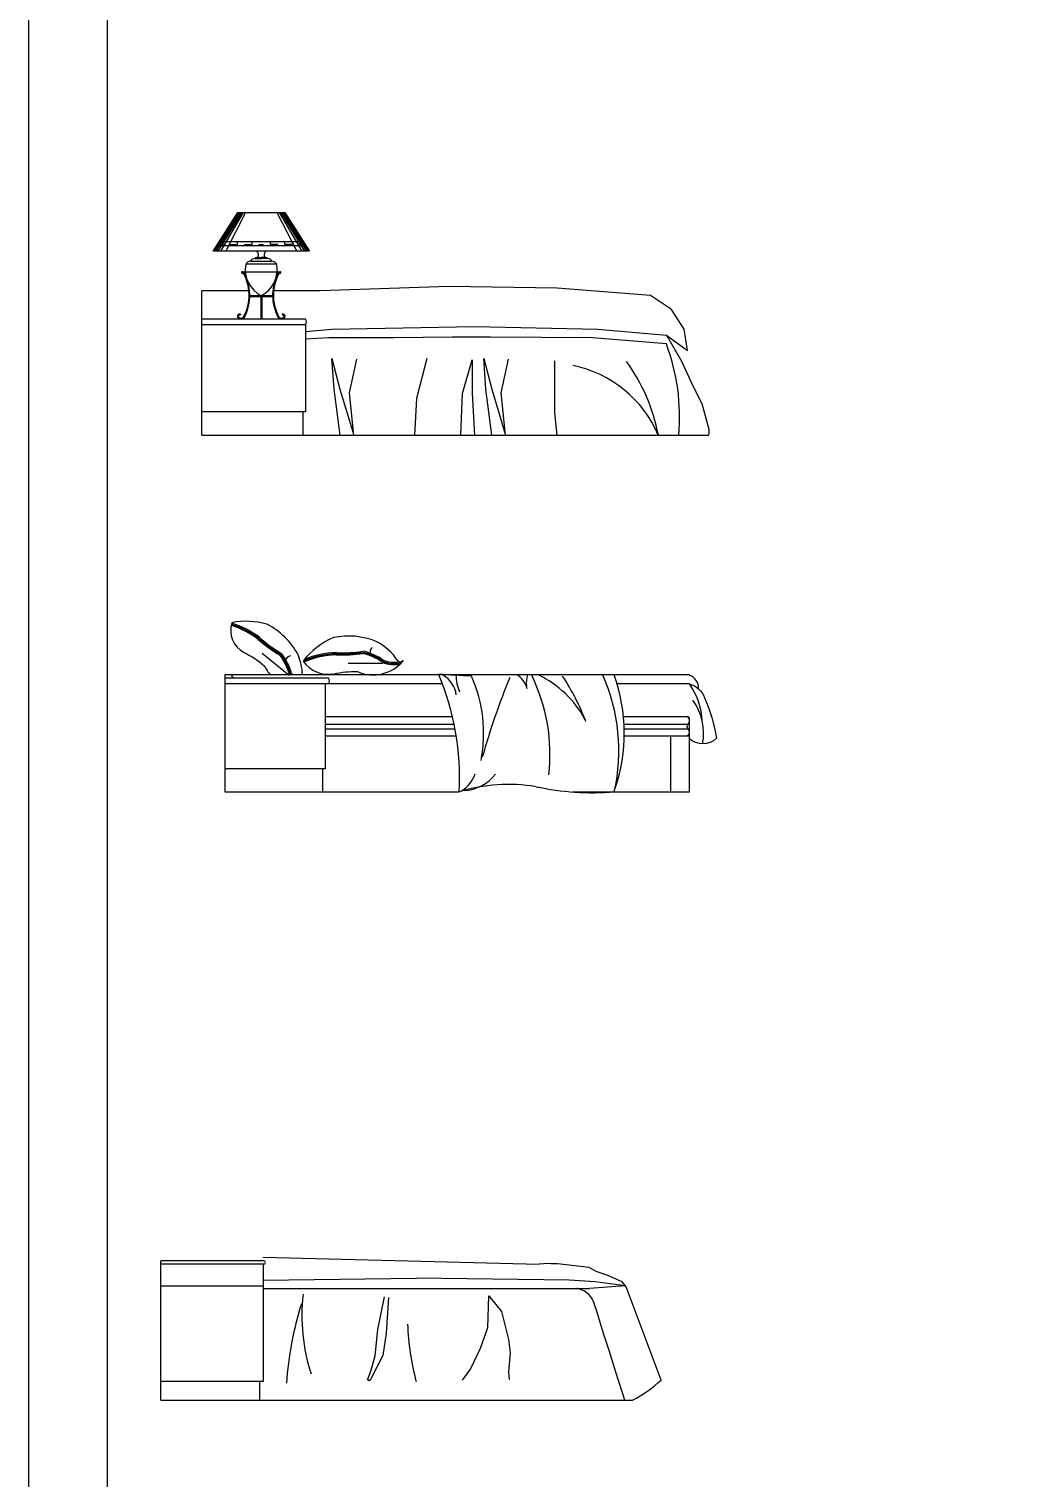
# Model space of a CAD drawing. Header units: inches. Extents: x 4.1 to 46.6, y 13.1 to 37.9.
# Drawn here: x 4.14 to 8.41, y 25.42 to 31.66 of the extents above; entities that cross this region are included whole.
import ezdxf

# ---------------------------------------------------------------- set-up
doc = ezdxf.new("R2010")
doc.units = ezdxf.units.IN
doc.header["$MEASUREMENT"] = 0
for name, color, linetype in [('02', 2, 'Continuous'), ('1', 1, 'Continuous'), ('4', 4, 'Continuous'), ('kadrbm', 4, 'Continuous')]:
    doc.layers.add(name, color=color, linetype=linetype)

# ---------------------------------------------------------------- blocks, each defined once
blk = doc.blocks.new('kadrbm')
at = {"layer": 'kadrbm', "color": 4}
blk.add_lwpolyline([(0, 0), (0, 24.7972), (21, 24.7972), (21, 0), (0, 0)], close=True, dxfattribs=at)
blk.add_lwpolyline([(20.6631, 0.3257), (20.6631, 24.4603), (0.3369, 24.4603), (0.3369, 0.3257), (20.6631, 0.3257)], dxfattribs=at)

msp = doc.modelspace()

# ---------------------------------------------------------------- linework, layer by layer
at = {"layer": '02'}
for p, q in [((5.0404, 30.8678), (4.9343, 30.7014)), ((5.0423, 30.8678), (4.9363, 30.7014)), ((5.0483, 30.8678), (4.9422, 30.7014)), ((5.0522, 30.8678), (4.9462, 30.7014)), ((5.0574, 30.8678), (4.9546, 30.7014)), ((5.064, 30.8678), (4.9659, 30.7014)), ((5.0738, 30.8678), (4.9884, 30.7014)), ((5.2089, 30.8678), (5.2942, 30.7014)), ((5.2187, 30.8678), (5.3168, 30.7014)), ((5.2252, 30.8678), (5.3281, 30.7014)), ((5.2305, 30.8678), (5.3365, 30.7014)), ((5.2344, 30.8678), (5.3405, 30.7014)), ((5.2374, 30.8678), (5.3434, 30.7014)), ((5.2403, 30.8678), (5.3464, 30.7014)), ((4.9344, 30.7031), (5.3483, 30.7031)), ((4.9492, 30.7264), (5.3334, 30.7264)), ((4.9598, 30.743), (5.3228, 30.743)), ((5.2078, 30.6452), (5.0749, 30.6452)), ((5.0954, 30.659), (5.1872, 30.659)), ((5.1132, 30.67), (5.1413, 30.6698)), ((5.1248, 30.6741), (5.1413, 30.674)), ((5.1578, 30.6741), (5.1413, 30.674)), ((5.1695, 30.67), (5.1413, 30.6698)), ((5.0592, 30.6081), (5.0596, 30.6039)), ((5.0657, 30.6127), (5.2167, 30.6127)), ((5.2232, 30.6081), (5.2228, 30.6039)), ((5.0919, 30.5066), (5.1905, 30.5066)), ((5.092, 30.5107), (5.1904, 30.5107)), ((5.1392, 30.5104), (5.1392, 30.4092)), ((5.1433, 30.5103), (5.1433, 30.4092)), ((5.0515, 30.4299), (5.0499, 30.4261)), ((5.2309, 30.4299), (5.2325, 30.4261)), ((5.1456, 28.9705), (5.2612, 28.8759)), ((5.5151, 28.928), (5.6645, 28.9273)), ((5.9218, 28.838), (4.985, 28.838)), ((5.02, 28.868), (5.02, 28.863)), ((5.4169, 28.6649), (5.9716, 28.6649)), ((5.4169, 28.6449), (5.9755, 28.6449)), ((6.704, 28.6649), (6.9785, 28.6649)), ((6.7047, 28.6449), (6.9785, 28.6449)), ((5.1489, 26.3692), (6.3379, 26.3398))]:
    msp.add_line(p, q, dxfattribs=at)
for points in [[(5.3317, 30.3555), (5.4444, 30.3661), (6.06, 30.3775), (6.5915, 30.3661), (6.8859, 30.3393), (6.9777, 30.2744), (6.9624, 30.3661), (6.9088, 30.4501), (6.8171, 30.5112), (6.4156, 30.5418), (5.9491, 30.5495), (5.3947, 30.5304), (5.1945, 30.5304)], [(6.8859, 30.3021), (6.5685, 30.3279), (6.1288, 30.3317), (5.9644, 30.3317), (5.712, 30.3279), (5.4329, 30.3279), (5.3317, 30.3231)], [(6.8859, 30.3393), (6.9509, 30.2285), (7.0006, 30.1216), (7.0388, 30.0452), (7.0694, 29.9344), (7.0694, 29.9115)], [(5.4806, 29.9092), (5.4549, 30.1075), (5.4455, 30.2394), (5.48, 30.1075), (5.5397, 29.9097), (5.5209, 30.0919), (5.5523, 30.2363)], [(5.8541, 30.2394), (5.8101, 30.0667), (5.8009, 29.9092)], [(6.0006, 29.9092), (6.0081, 30.0887), (6.049, 30.2331), (6.049, 30.0887), (6.0597, 29.9092)], [(6.1344, 29.9092), (6.1087, 30.1075), (6.0992, 30.2394), (6.1338, 30.1075), (6.1935, 29.9097), (6.1747, 30.0919), (6.2061, 30.2363)], [(6.404, 30.23), (6.404, 30.0071), (6.4145, 29.9092)], [(5.1489, 26.2702), (5.1502, 26.2703), (5.8089, 26.2796)], [(6.7089, 26.2452), (6.5795, 26.2625), (6.4676, 26.2703), (5.8089, 26.2796)], [(5.6893, 26.1961), (5.679, 26.0425), (5.6645, 25.9466), (5.613, 25.8457), (5.6068, 25.8374), (5.5985, 25.8416), (5.613, 25.8786), (5.6315, 25.9446), (5.6439, 26.0579), (5.6721, 26.1981)], [(6.0086, 25.8401), (6.0425, 25.8875), (6.0849, 25.9781), (6.1177, 26.0667), (6.122, 26.2028)], [(6.1216, 26.2033), (6.1757, 26.1348), (6.2066, 26.0152), (6.2128, 25.9575), (6.2066, 25.8751), (6.2087, 25.8421)]]:
    msp.add_lwpolyline(points, dxfattribs=at)
for points in [[(5.015, 29.1018, 0.368898), (5.0684, 28.9731, -0.061928), (5.1542, 28.9164, 0.073273), (5.1821, 28.8769, 0.073273)], [(5.3189, 28.8769, 0.090988), (5.2985, 28.9659, 0.151645), (5.1659, 29.0949, 0.118548), (5.015, 29.1018)], [(5.7293, 28.9378, 0.124597), (5.6369, 29.0206, 0.151645), (5.4526, 29.0374, 0.12993), (5.322, 28.9365, 0.294601), (5.4536, 28.8814, -0.061928), (5.5559, 28.8914, 0.340238), (5.753, 28.9385, -0.548274), (5.7281, 28.9395)], [(6.7408, 25.7539, 0.068627), (6.863, 25.8401), (6.7132, 26.2409), (6.6954, 26.2636), (6.6338, 26.2904), (6.5839, 26.3079), (6.5536, 26.3248), (6.4175, 26.34), (6.3894, 26.34), (6.3737, 26.3421), (6.3577, 26.3405), (6.3379, 26.3398)]]:
    msp.add_lwpolyline(points, format="xyb", dxfattribs=at)
for centre, radius, start, end in [((5.1999, 30.6223), 0.1273, 169.99623, 242.60438), ((5.0958, 30.6363), 0.0227, 90.97536, 159.10822), ((5.1132, 30.6502), 0.0198, 90, 153.81088), ((5.1236, 30.659), 0.0151, 85.26995, 133.60972), ((5.1098, 30.6853), 0.0196, 325.60139, 55.65101), ((5.0828, 30.6223), 0.1273, 297.39562, 10.00377), ((5.1729, 30.6853), 0.0196, 124.34899, 214.39861), ((5.1591, 30.659), 0.0151, 46.39028, 94.73005), ((5.1695, 30.6502), 0.0198, 26.18912, 90), ((5.1869, 30.6363), 0.0227, 20.89178, 89.02464), ((5.0589, 30.6107), 0.00269, 32.07353, 275.45397), ((4.8937, 30.5122), 0.1951, 331.46097, 30.81356), ((4.8861, 30.512), 0.2059, 332.38576, 29.80791), ((5.3963, 30.512), 0.2059, 150.19209, 207.61424), ((5.3887, 30.5122), 0.1951, 149.18644, 208.53903), ((5.2235, 30.6107), 0.00269, 264.54603, 147.92647), ((5.0477, 30.4212), 0.00943, 66.2695, 227.016), ((5.0539, 30.4279), 0.0185, 227.07715, 322.37293), ((5.0477, 30.4212), 0.00527, 66.2695, 227.016), ((5.0538, 30.4277), 0.0142, 226.91259, 322.2806), ((5.2285, 30.4279), 0.0185, 217.62707, 312.92285), ((5.2286, 30.4277), 0.0142, 217.7194, 313.08741), ((5.2347, 30.4212), 0.00943, 312.984, 113.7305), ((5.2347, 30.4212), 0.00527, 312.984, 113.7305), ((6.0555, 29.9892), 0.8874, 354.82731, 20.64746), ((6.3839, 29.7113), 0.5076, 22.93405, 78.77169), ((6.0562, 29.7558), 0.8099, 10.91398, 35.58637), ((4.8905, 28.7133), 0.4057, 53.02329, 72.13685), ((4.8905, 28.7133), 0.4008, 53.02329, 71.91056), ((4.8905, 28.7133), 0.3959, 53.02329, 71.67836), ((5.5208, 29.4683), 0.5884, 228.17077, 239.53396), ((5.5208, 29.4683), 0.5835, 228.17077, 239.53396), ((5.5208, 29.4683), 0.5786, 228.17077, 239.53396), ((5.0241, 28.811), 0.2484, 16.27393, 37.55304), ((5.0241, 28.811), 0.2533, 16.27393, 37.55304), ((5.0241, 28.811), 0.2582, 16.27393, 37.55304), ((5.273, 28.928), 0.0311, 100.44814, 161.83204), ((5.4789, 28.5676), 0.4008, 92.03499, 113.03818), ((5.4789, 28.5676), 0.3959, 92.03499, 112.88055), ((5.4789, 28.5676), 0.4057, 92.03499, 111.7903), ((5.4933, 29.551), 0.5884, 267.18247, 278.54566), ((5.4933, 29.551), 0.5835, 267.18247, 278.54566), ((5.4933, 29.551), 0.5786, 267.18247, 278.54566), ((5.5211, 28.7276), 0.2484, 55.28563, 76.56474), ((5.5211, 28.7276), 0.2533, 55.28563, 76.56474), ((5.5211, 28.7276), 0.2582, 55.28563, 76.56474), ((5.6409, 28.9752), 0.0311, 139.45984, 200.84374), ((5.7144, 29.0551), 0.1339, 247.67787, 280.70842), ((5.7144, 29.0551), 0.129, 247.67787, 283.97385), ((5.7144, 29.0551), 0.1241, 247.67787, 280.06921), ((5.3804, 28.9439), 0.1339, 208.66617, 210.02502), ((5.3804, 28.9439), 0.129, 208.66617, 211.29375), ((5.3804, 28.9439), 0.1241, 208.66617, 212.68235), ((3.323, -21.057), 50.0027, 86.87736, 87.03942), ((4.837, 28.4326), 1.1581, 357.05131, 22.67653), ((5.865, 28.7738), 0.1177, 8.54918, 59.41671), ((6.1734, 28.8802), 0.1936, 181.48321, 203.16566), ((5.4854, 28.6241), 0.6136, 349.15269, 23.78588), ((9.3348, 27.5997), 3.3704, 157.9283, 164.10218), ((6.1819, 28.7865), 0.1092, 16.52124, 57.40623), ((6.3758, 28.8441), 0.0931, 159.57203, 188.72623), ((5.6076, 28.5349), 0.7771, 353.43764, 25.96657), ((6.1416, 28.4719), 0.4484, 28.2442, 64.51188), ((5.6355, 28.3349), 0.966, 20.65092, 33.7056), ((5.8805, 28.5504), 0.801, 347.20065, 24.21992), ((5.9695, 28.6262), 0.7354, 340.86875, 19.93272), ((6.7417, 28.6639), 0.2992, 2.73083, 35.57624), ((6.8014, 28.625), 0.2449, 349.38993, 35.69089), ((6.2062, 27.6925), 0.7129, 80.43295, 107.34327), ((5.9382, 28.4891), 0.1295, 301.24668, 342.80227), ((6.0033, 28.5651), 0.1871, 273.74293, 321.78874), ((6.5718, 29.5615), 1.1919, 258.03639, 274.32354), ((6.1214, 26.1171), 0.8053, 173.41897, 198.09097), ((6.7647, 25.7156), 1.5193, 162.65726, 175.82926), ((6.8972, 26.1245), 1.1266, 182.21128, 194.96984)]:
    msp.add_arc(centre, radius, start, end, dxfattribs=at)
at = {"layer": '1'}
for p, q in [((4.9517, 30.7303), (4.9769, 30.7303)), ((4.9769, 30.7303), (4.9769, 30.743)), ((5.0081, 30.7303), (5.0393, 30.7303)), ((5.0081, 30.7264), (5.0081, 30.7303)), ((5.0393, 30.7303), (5.0393, 30.743)), ((5.0705, 30.7303), (5.1017, 30.7303)), ((5.0705, 30.7264), (5.0705, 30.7303)), ((5.1017, 30.7303), (5.1017, 30.743)), ((5.1329, 30.7303), (5.1498, 30.7303)), ((5.1329, 30.7264), (5.1329, 30.7303)), ((5.1498, 30.7264), (5.1498, 30.7303)), ((5.181, 30.7303), (5.181, 30.743)), ((5.2122, 30.7303), (5.181, 30.7303)), ((5.2122, 30.7264), (5.2122, 30.7303)), ((5.2434, 30.7303), (5.2434, 30.743)), ((5.2746, 30.7303), (5.2434, 30.7303)), ((5.2746, 30.7264), (5.2746, 30.7303)), ((5.3058, 30.7303), (5.3058, 30.743)), ((5.3309, 30.7303), (5.3058, 30.7303)), ((4.8859, 29.9092), (7.0694, 29.9092)), ((4.985, 28.373), (5.9937, 28.373)), ((6.4819, 28.373), (6.985, 28.373)), ((4.7089, 25.7539), (6.7408, 25.7539))]:
    msp.add_line(p, q, dxfattribs=at)
at = {"layer": '4'}
for p, q in [((5.0394, 30.8678), (4.9333, 30.7014)), ((5.0394, 30.8678), (5.2433, 30.8678)), ((5.2433, 30.8678), (5.3493, 30.7014)), ((4.9359, 30.7014), (4.9359, 30.7054)), ((4.8859, 29.9092), (4.8859, 30.5304)), ((5.3317, 30.4092), (4.8859, 30.4092)), ((5.3317, 30.3842), (4.8859, 30.3842)), ((5.3317, 30.3842), (5.3317, 30.0092)), ((5.3317, 30.0092), (4.8859, 30.0092)), ((5.3197, 30.0092), (5.3197, 29.9092)), ((6.985, 28.8769), (4.985, 28.8769)), ((4.985, 28.8769), (4.985, 28.373)), ((5.4309, 28.863), (4.985, 28.863)), ((5.015, 28.8769), (5.015, 28.863)), ((5.4169, 28.838), (5.4169, 28.473)), ((6.985, 28.838), (6.6738, 28.838)), ((5.4169, 28.6974), (5.9644, 28.6974)), ((6.7015, 28.6974), (6.975, 28.6974)), ((6.985, 28.373), (6.985, 28.6874)), ((5.9811, 28.6124), (5.4169, 28.6124)), ((6.985, 28.6124), (6.7049, 28.6124)), ((6.905, 28.373), (6.905, 28.6124)), ((5.4169, 28.473), (4.985, 28.473)), ((5.4049, 28.473), (5.4049, 28.373)), ((4.7089, 25.7539), (4.7089, 26.3539)), ((5.1519, 26.3539), (4.7089, 26.3539)), ((5.1519, 26.3389), (4.7089, 26.3389)), ((5.1489, 26.3389), (5.1489, 25.8339)), ((5.1489, 26.2439), (4.7089, 26.2439)), ((5.1489, 26.2347), (6.5547, 26.2347)), ((6.7089, 26.2452), (6.5547, 26.2347)), ((5.1489, 25.8339), (4.7089, 25.8339)), ((5.1339, 25.8339), (5.1339, 25.7539))]:
    msp.add_line(p, q, dxfattribs=at)
for points in [[(5.0879, 30.5304), (4.8859, 30.5304)], [(6.707, 25.7532), (6.6687, 25.8735), (6.6392, 25.9669), (6.6171, 26.0369), (6.6013, 26.0875), (6.5904, 26.1225), (6.5831, 26.1456), (6.5782, 26.1607), (6.5744, 26.1714), (6.5705, 26.1811), (6.566, 26.1902), (6.5604, 26.1989), (6.5533, 26.2072), (6.5444, 26.215), (6.5332, 26.2224), (6.5193, 26.2293), (6.5023, 26.2359)]]:
    msp.add_lwpolyline(points, dxfattribs=at)
for points in [[(6.985, 28.838, -0.24493), (7.0506, 28.7785, -0.059509), (7.1018, 28.6039, -0.391768), (6.985, 28.6017)], [(6.975, 28.6974, -0.486356), (6.9785, 28.6649, 0.361937), (6.9781, 28.6453, -0.486356), (6.9746, 28.6128)]]:
    msp.add_lwpolyline(points, format="xyb", dxfattribs=at)
for centre, radius, start, end in [((5.3149, 30.3967), 0.021, 323.36963, 36.63037), ((5.414, 28.8505), 0.021, 323.36963, 36.63037), ((6.964, 28.8187), 0.0611, 357.76474, 69.92733), ((6.975, 28.6874), 0.01, 0, 90), ((5.1514, 26.3464), 0.00752, 273.77867, 86.22133)]:
    msp.add_arc(centre, radius, start, end, dxfattribs=at)

# ---------------------------------------------------------------- block references
at = {"layer": 'kadrbm'}
msp.add_blockref('kadrbm', (4.141, 13.1016), dxfattribs=at)

doc.saveas('drawing.dxf')
